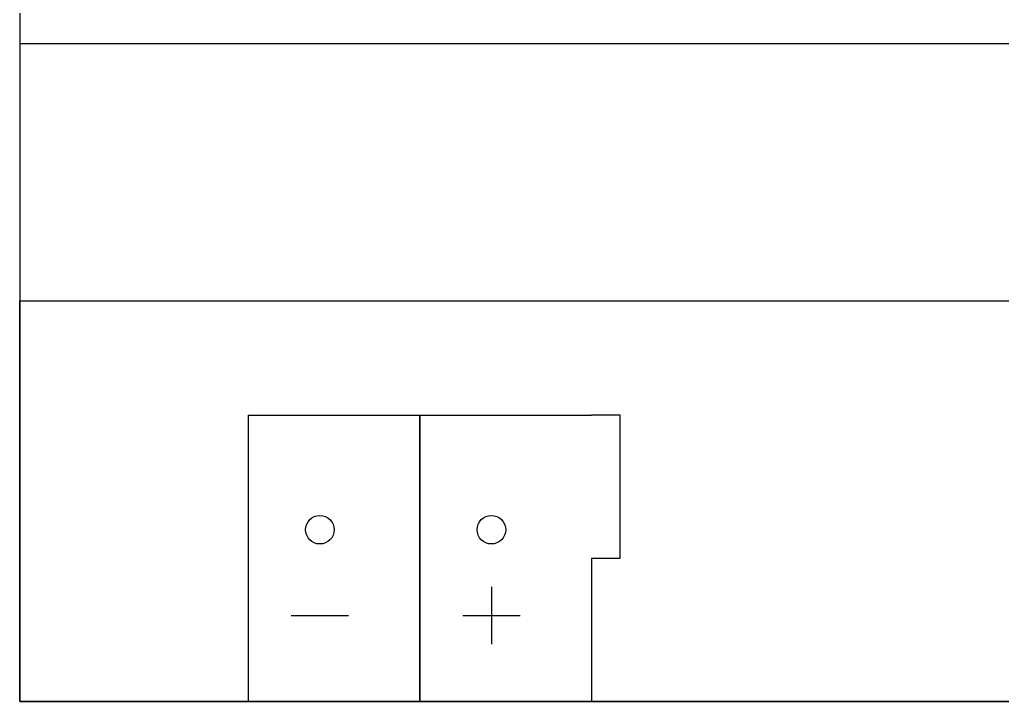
# Model space of a CAD drawing. Header units: millimetres. Extents: x 2151 to 5908, y -441 to 3322.
# Drawn here: x 3494.67 to 3529.04, y 3192.66 to 3216.49 of the extents above; entities that cross this region are included whole.
import ezdxf

# ---------------------------------------------------------------- set-up
doc = ezdxf.new("R2010")
doc.units = ezdxf.units.MM
doc.layers.add('Gehäuse', color=7, linetype='Continuous')
doc.layers.add('Klemmen', color=7, linetype='Continuous')

# ---------------------------------------------------------------- blocks, each defined once
blk = doc.blocks.new('Gehäuse_6_TE')
at = {"layer": 'Gehäuse'}
for p, q in [((0, 23), (108, 23)), ((0, 14), (108, 14))]:
    blk.add_line(p, q, dxfattribs=at)
for points in [[(0, 0), (108, 0), (108, 91), (0, 91)], [(0, 14), (54, 14), (54, 0), (0, 0)]]:
    blk.add_lwpolyline(points, close=True, dxfattribs=at)
blk = doc.blocks.new('KNX_Terminal')
at = {"layer": 'Klemmen'}
for p, q in [((8.5, 4), (8.5, 2)), ((1.5, 3), (3.5, 3)), ((7.5, 3), (9.5, 3))]:
    blk.add_line(p, q, dxfattribs=at)
blk.add_lwpolyline([(0, 10), (6, 10), (6, 0), (0, 0)], close=True, dxfattribs=at)
for points in [[(12, 5), (12, 0), (6, 0), (6, 10), (12, 10)], [(12, 5), (12.998, 5), (12.998, 10), (12, 10)]]:
    blk.add_lwpolyline(points, dxfattribs=at)
for centre in [(2.5, 6), (8.5, 6)]:
    blk.add_circle(centre, 0.5, dxfattribs=at)
blk = doc.blocks.new('STC-0960.01')
for name, p in [('Gehäuse_6_TE', (0, 0)), ('KNX_Terminal', (8, 0))]:
    blk.add_blockref(name, p)
blk = doc.blocks.new('MDT_CAD_STC-096001')
blk.add_blockref('STC-0960.01', (10, 10))

msp = doc.modelspace()

# ---------------------------------------------------------------- block references
msp.add_blockref('MDT_CAD_STC-096001', (3484.666, 3182.661))

doc.saveas('drawing.dxf')
